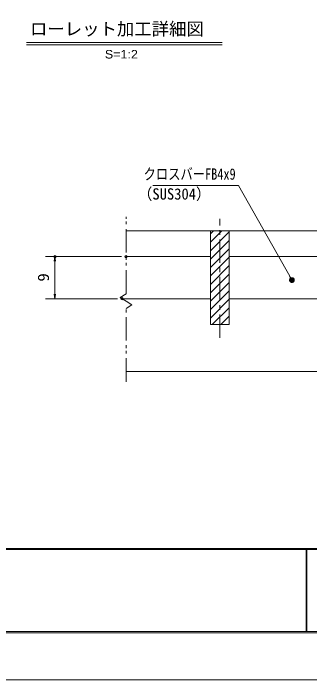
# Model space of a CAD drawing. Units: millimetres, scale not verified. Extents: x -1050 to 1050, y -742 to 742.
# Drawn here: x -472 to -156, y -742 to -32 of the extents above; entities that cross this region are included whole.
import ezdxf
from ezdxf.enums import TextEntityAlignment as Align

# ---------------------------------------------------------------- set-up
doc = ezdxf.new("R2010")
doc.units = ezdxf.units.MM
doc.header["$LTSCALE"] = 5
doc.header["$PDMODE"] = 32
doc.header["$PDSIZE"] = 2.5
doc.linetypes.add('CHAIN1', pattern=[8, 5, -1, 1, -1])
doc.linetypes.add('DOUBLE_CHAIN1', pattern=[8.8, 5, -1, 0.6, -0.6, 0.6, -1])
for name, color, linetype, lineweight in [('0-0_7-図\u3000枠', 4, 'Continuous', 9), ('0-1_寸法注釈', 2, 'Continuous', 9), ('0-2_蓋', 5, 'Continuous', 9), ('0-3_0', 5, 'Continuous', 9), ('0-4_DEFPOINTS', 134, 'Continuous', 9), ('0-5_中心線', 6, 'CHAIN1', 9), ('0-7_ハッチング', 4, 'Continuous', 9), ('0-8_想像線', 134, 'DOUBLE_CHAIN1', 9)]:
    doc.layers.add(name, color=color, linetype=linetype, lineweight=lineweight)
doc.styles.add('HG丸ｺﾞｼｯｸM-PRO', font='')
doc.styles.add('ＭＳ ゴシック', font='')
doc.styles.get('HG丸ｺﾞｼｯｸM-PRO').set_extended_font_data('HG丸ｺﾞｼｯｸM-PRO')
doc.styles.get('ＭＳ ゴシック').set_extended_font_data('MS Gothic')

# ---------------------------------------------------------------- blocks, each defined once
blk = doc.blocks.new('_OPEN')
at = {"layer": '0-3_0', "color": 2}
blk.add_line((0, 0), (-5, 0), dxfattribs=at)
blk.add_lwpolyline([(-5, 0.833), (0, 0), (-5, -0.833)], dxfattribs=at)
blk = doc.blocks.new('_Dot')
at = {"layer": '0-3_0'}
for p, q in [((-2.5, 0), (-5, 0)), ((2.445, 0.5), (-2.445, 0.5)), ((1.997, 1.5), (-1.997, 1.5)), ((2.289, -0.995), (-2.289, -0.995)), ((1.499, -1.995), (-1.499, -1.995))]:
    blk.add_line(p, q, dxfattribs=at)
for points in [[(2.5, 0), (2.48, 0.313), (2.421, 0.622), (2.324, 0.92), (2.191, 1.204), (2.023, 1.469), (1.822, 1.711), (1.594, 1.926), (1.34, 2.111), (1.064, 2.262), (0.773, 2.378), (0.468, 2.456), (0.157, 2.495), (-0.157, 2.495), (-0.468, 2.456), (-0.773, 2.378), (-1.064, 2.262), (-1.34, 2.111), (-1.594, 1.926), (-1.822, 1.711), (-2.023, 1.469), (-2.191, 1.204), (-2.324, 0.92), (-2.421, 0.622), (-2.48, 0.313), (-2.5, 0), (0, 0)], [(-2.5, 0), (-2.48, -0.313), (-2.421, -0.622), (-2.324, -0.92), (-2.191, -1.204), (-2.023, -1.469), (-1.822, -1.711), (-1.594, -1.926), (-1.34, -2.111), (-1.064, -2.262), (-0.773, -2.378), (-0.468, -2.456), (-0.157, -2.495), (0.157, -2.495), (0.468, -2.456), (0.773, -2.378), (1.064, -2.262), (1.34, -2.111), (1.594, -1.926), (1.822, -1.711), (2.023, -1.469), (2.191, -1.204), (2.324, -0.92), (2.421, -0.622), (2.48, -0.313), (2.5, 0), (0, 0)]]:
    blk.add_lwpolyline(points, close=True, dxfattribs=at)

msp = doc.modelspace()

# ---------------------------------------------------------------- linework, layer by layer
at = {"layer": '0-0_7-図\u3000枠'}
for p, q in [((998.75, -602.5), (-973.75, -602.5)), ((998.75, -603.75), (-973.75, -603.75)), ((-159.5, -691.25), (-159.5, -603.75)), ((-158.75, -691.25), (-158.75, -603.75)), ((1000, -692.5), (-975, -692.5)), ((998.75, -691.25), (-973.75, -691.25))]:
    msp.add_line(p, q, dxfattribs=at)
at = {"layer": '0-1_寸法注釈'}
for p, q in [((-457.871, -63.039), (-248.832, -63.039)), ((-457.871, -65.539), (-248.832, -65.539)), ((-356.5, -291.384), (-437.517, -291.384)), ((-427.517, -331.384), (-427.517, -296.384)), ((-360.711, -336.384), (-437.517, -336.384))]:
    msp.add_line(p, q, dxfattribs=at)
msp.add_lwpolyline([(-322.819, -215.608), (-231.646, -215.608), (-175.014, -315.514)], dxfattribs=at)
at = {"layer": '0-2_蓋'}
for p, q in [((-351.5, -263.884), (348.5, -263.884)), ((-261.5, -263.884), (-241.5, -263.884)), ((-261.5, -263.884), (-261.5, -363.884)), ((-351.5, -291.384), (-261.5, -291.384)), ((-241.5, -291.384), (-136.5, -291.384)), ((-355.711, -336.384), (-261.5, -336.384)), ((-241.5, -336.384), (-136.5, -336.384)), ((-351.5, -413.884), (348.5, -413.884))]:
    msp.add_line(p, q, dxfattribs=at)
msp.add_lwpolyline([(-261.5, -363.884), (-241.5, -363.884), (-241.5, -263.884)], dxfattribs=at)
at = {"layer": '0-4_DEFPOINTS'}
msp.add_lwpolyline([(-1050, -742.5), (-1050, 742.5), (1050, 742.5), (1050, -742.5)], close=True, dxfattribs=at)
for p in [(-427.517, -291.384), (-351.5, -291.384), (-355.711, -336.384)]:
    msp.add_point(p, dxfattribs=at)
at = {"layer": '0-5_中心線'}
msp.add_line((-251.5, -378.111), (-251.5, -251.182), dxfattribs=at)
at = {"layer": '0-7_ハッチング'}
for p, q in [((-261.5, -267.124), (-258.259, -263.884)), ((-261.5, -276.105), (-249.279, -263.884)), ((-261.5, -285.085), (-241.5, -265.085)), ((-261.5, -294.065), (-241.5, -274.065)), ((-261.5, -303.045), (-241.5, -283.045)), ((-261.5, -312.026), (-241.5, -292.026)), ((-261.5, -321.006), (-241.5, -301.006)), ((-261.5, -329.986), (-241.5, -309.986)), ((-261.5, -338.966), (-241.5, -318.966)), ((-261.5, -347.947), (-241.5, -327.947)), ((-261.5, -356.927), (-241.5, -336.927)), ((-259.476, -363.884), (-241.5, -345.907)), ((-250.496, -363.884), (-241.5, -354.887)), ((-241.516, -363.884), (-241.5, -363.868))]:
    msp.add_line(p, q, dxfattribs=at)
msp.add_lwpolyline([(-241.5, -263.884), (-261.5, -263.884), (-261.5, -363.884), (-241.5, -363.884)], close=True, dxfattribs=at)
at = {"layer": '0-8_想像線'}
for p, q in [((-351.5, -330.935), (-351.5, -248.833)), ((-351.5, -330.935), (-357.793, -335.147)), ((-357.793, -335.147), (-351.5, -338.884)), ((-351.5, -424.829), (-351.5, -346.833))]:
    msp.add_line(p, q, dxfattribs=at)
msp.add_lwpolyline([(-351.5, -346.833), (-345.207, -342.62), (-351.5, -338.884)], dxfattribs=at)

# ---------------------------------------------------------------- block references
at = {"layer": '0-1_寸法注釈'}
for name, p, rotation in [('_OPEN', (-427.517, -291.384), 90), ('_Dot', (-174.514, -316.38), 299.97898), ('_OPEN', (-427.517, -336.384), 270)]:
    msp.add_blockref(name, p, dxfattribs=dict(at, rotation=rotation))

# ---------------------------------------------------------------- texts
at = {"layer": '0-1_寸法注釈', "color": 7, "style": 'HG丸ｺﾞｼｯｸM-PRO'}
msp.add_text('ローレット加工詳細図', height=13.6, dxfattribs=at).set_placement((-454.058, -59.467), align=Align.BOTTOM_LEFT)
at = {"layer": '0-1_寸法注釈', "color": 7}
for s, height, style, width, p in [('S=1:2', 9.062, 'HG丸ｺﾞｼｯｸM-PRO', 1.1, (-374.159, -82.835)), ('クロスバーFB4x9', 12.02, 'ＭＳ ゴシック', 0.8, (-332.839, -212.921)), ('（SUS304）', 12.02, 'ＭＳ ゴシック', 0.95, (-339.06, -234.165))]:
    msp.add_text(s, height=height, dxfattribs=dict(at, style=style, width=width)).set_placement(p, align=Align.BOTTOM_LEFT)
at = {"layer": '0-1_寸法注釈', "color": 7, "style": 'ＭＳ ゴシック', "width": 1.1}
msp.add_text('9', height=12.02, rotation=90, dxfattribs=at).set_placement((-430.204, -318.032), align=Align.BOTTOM_LEFT)

doc.saveas('drawing.dxf')
